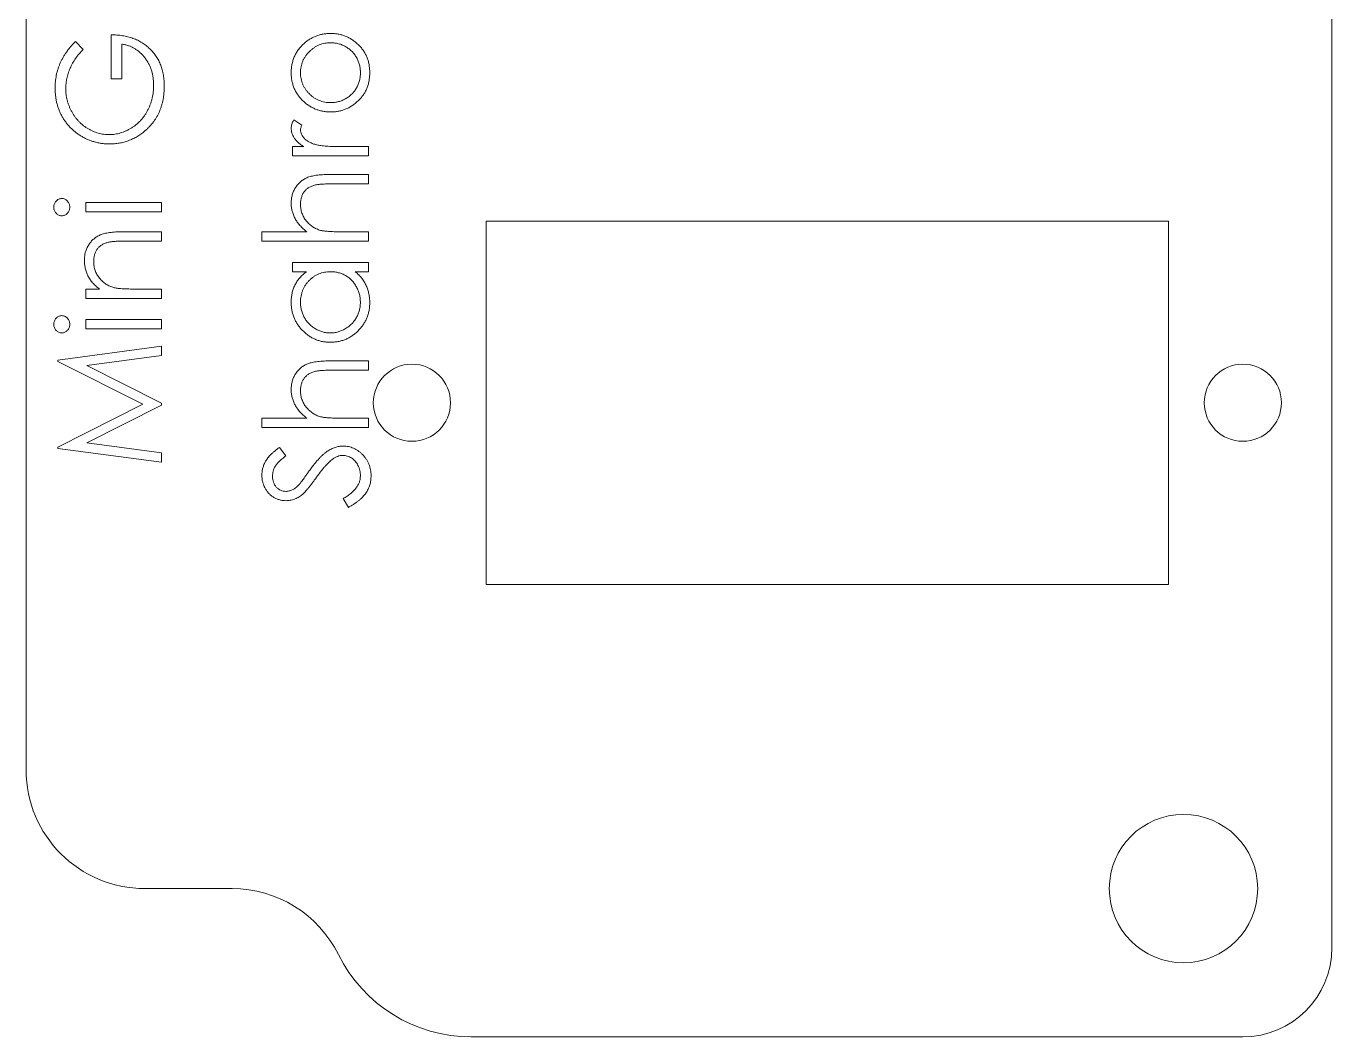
# Model space of a CAD drawing. Header units: millimetres. Extents: x -27 to 17, y -32.5 to 32.5.
# Drawn here: x -27 to 17, y -32.5 to 1.57 of the extents above; entities that cross this region are included whole.
import ezdxf

# ---------------------------------------------------------------- set-up
doc = ezdxf.new("R2010")
doc.units = ezdxf.units.MM

msp = doc.modelspace()

# ---------------------------------------------------------------- linework, layer by layer
at = {"color": 7, "linetype": 'Continuous', "lineweight": 15}
for p, q in [((17, -29.5), (17, 29.5)), ((-27, -23.5), (-27, 23.5)), ((-25.336, 1.055), (-25.081, 0.786)), ((-24.139, -0.201), (-24.139, 1.279)), ((-23.78, 0.965), (-23.78, -0.201)), ((-23.78, -0.201), (-24.139, -0.201)), ((-17.981, -1.592), (-17.709, -1.765)), ((-18.023, -2.804), (-18.023, -2.49)), ((-18.023, -2.49), (-17.647, -2.49)), ((-16.325, -2.49), (-15.466, -2.49)), ((-15.466, -2.49), (-15.466, -2.804)), ((-15.466, -2.804), (-18.023, -2.804)), ((-16.772, -3.432), (-15.466, -3.432)), ((-15.466, -3.432), (-15.466, -3.746)), ((-15.466, -3.746), (-16.669, -3.746)), ((-24.991, -4.688), (-24.991, -4.374)), ((-24.991, -4.374), (-22.434, -4.374)), ((-22.434, -4.374), (-22.434, -4.688)), ((-22.434, -4.688), (-24.991, -4.688)), ((-11.5, -5), (-11.5, -17.25)), ((11.5, -5), (-11.5, -5)), ((11.5, -17.25), (11.5, -5)), ((-23.74, -5.362), (-22.434, -5.362)), ((-22.434, -5.676), (-23.637, -5.676)), ((-22.434, -5.362), (-22.434, -5.676)), ((-19.056, -5.676), (-19.056, -5.362)), ((-19.056, -5.362), (-17.54, -5.362)), ((-15.466, -5.676), (-19.056, -5.676)), ((-16.391, -5.362), (-15.466, -5.362)), ((-15.466, -5.362), (-15.466, -5.676)), ((-18.023, -6.394), (-15.466, -6.394)), ((-18.023, -6.708), (-18.023, -6.394)), ((-15.466, -6.394), (-15.466, -6.708)), ((-17.55, -6.708), (-18.023, -6.708)), ((-15.466, -6.708), (-15.908, -6.708)), ((-24.991, -7.605), (-24.991, -7.291)), ((-24.991, -7.291), (-24.53, -7.291)), ((-23.359, -7.291), (-22.434, -7.291)), ((-22.434, -7.291), (-22.434, -7.605)), ((-22.434, -7.605), (-24.991, -7.605)), ((-24.991, -8.323), (-22.434, -8.323)), ((-24.991, -8.637), (-24.991, -8.323)), ((-22.434, -8.323), (-22.434, -8.637)), ((-22.434, -8.637), (-24.991, -8.637)), ((-25.934, -9.685), (-22.434, -9.221)), ((-22.434, -9.221), (-22.434, -9.536)), ((-22.434, -9.536), (-24.952, -9.871)), ((-25.934, -9.731), (-25.934, -9.685)), ((-23.062, -11.172), (-25.934, -9.731)), ((-24.952, -9.871), (-22.434, -11.135)), ((-16.772, -9.714), (-15.466, -9.714)), ((-15.466, -10.028), (-16.669, -10.028)), ((-15.466, -9.714), (-15.466, -10.028)), ((-25.934, -12.617), (-23.062, -11.172)), ((-22.434, -11.205), (-24.958, -12.474)), ((-22.434, -11.135), (-22.434, -11.205)), ((-19.056, -11.958), (-19.056, -11.644)), ((-19.056, -11.644), (-17.54, -11.644)), ((-16.391, -11.644), (-15.466, -11.644)), ((-15.466, -11.644), (-15.466, -11.958)), ((-15.466, -11.958), (-19.056, -11.958)), ((-25.934, -12.662), (-25.934, -12.617)), ((-22.434, -13.124), (-25.934, -12.662)), ((-24.958, -12.474), (-22.434, -12.808)), ((-18.463, -12.631), (-18.248, -12.915)), ((-22.434, -12.808), (-22.434, -13.124)), ((-16.141, -14.65), (-16.318, -14.354)), ((-11.5, -17.25), (11.5, -17.25)), ((-23, -27.5), (-20.062, -27.5)), ((-12, -32.5), (14, -32.5))]:
    msp.add_line(p, q, dxfattribs=at)
for centre, radius in [((-14, -11.125), 1.3), ((14, -11.125), 1.3), ((12, -27.5), 2.5)]:
    msp.add_circle(centre, radius, dxfattribs=at)
for centre, radius, start, end in [((-23, -23.5), 4, 180, 270), ((-20.062, -31.5), 4, 26.3878, 90), ((-12, -27.5), 5, 206.3878, 270), ((14, -29.5), 3, 270, 0)]:
    msp.add_arc(centre, radius, start, end, dxfattribs=at)
for points, knots in [([(-17.647, 0.974), (-17.615, 1.002), (-17.551, 1.057), (-17.448, 1.128), (-17.34, 1.189), (-17.228, 1.239), (-17.112, 1.277), (-16.991, 1.305), (-16.866, 1.321), (-16.781, 1.323), (-16.738, 1.324)], [0, 0, 0, 0, 0.128157, 0.253834, 0.376506, 0.498534, 0.621368, 0.744565, 0.870634, 1, 1, 1, 1]), ([(-16.738, 1.324), (-16.694, 1.323), (-16.609, 1.321), (-16.483, 1.303), (-16.361, 1.275), (-16.243, 1.234), (-16.129, 1.181), (-16.019, 1.117), (-15.914, 1.042), (-15.814, 0.956), (-15.722, 0.861), (-15.642, 0.757), (-15.573, 0.648), (-15.517, 0.532), (-15.474, 0.409), (-15.443, 0.279), (-15.425, 0.143), (-15.422, 0.05), (-15.421, 0.002)], [0, 0, 0, 0, 0.062416, 0.123337, 0.183265, 0.243172, 0.302898, 0.363774, 0.425605, 0.489659, 0.553785, 0.616222, 0.677854, 0.739517, 0.802097, 0.865866, 0.931508, 1, 1, 1, 1]), ([(-26.023, -0.518), (-26.023, -0.481), (-26.022, -0.409), (-26.014, -0.302), (-26.001, -0.197), (-25.984, -0.093), (-25.96, 0.008), (-25.932, 0.109), (-25.9, 0.208), (-25.861, 0.305), (-25.816, 0.401), (-25.767, 0.497), (-25.71, 0.592), (-25.648, 0.686), (-25.579, 0.78), (-25.504, 0.872), (-25.423, 0.965), (-25.366, 1.025), (-25.336, 1.055)], [0, 0, 0, 0, 0.061617, 0.122179, 0.182216, 0.241864, 0.30096, 0.359969, 0.419033, 0.478069, 0.537993, 0.59896, 0.661321, 0.725248, 0.79122, 0.858746, 0.928318, 1, 1, 1, 1]), ([(-24.139, 1.279), (-24.072, 1.278), (-23.941, 1.274), (-23.75, 1.251), (-23.57, 1.213), (-23.4, 1.162), (-23.24, 1.095), (-23.092, 1.013), (-22.954, 0.916), (-22.827, 0.807), (-22.714, 0.684), (-22.614, 0.551), (-22.53, 0.407), (-22.462, 0.254), (-22.409, 0.091), (-22.371, -0.082), (-22.348, -0.265), (-22.345, -0.39), (-22.344, -0.454)], [0, 0, 0, 0, 0.071272, 0.139493, 0.204635, 0.267406, 0.328446, 0.388397, 0.447734, 0.507392, 0.566768, 0.625478, 0.684067, 0.743248, 0.804033, 0.866499, 0.931723, 1, 1, 1, 1]), ([(-22.703, -0.427), (-22.704, -0.382), (-22.706, -0.293), (-22.72, -0.162), (-22.743, -0.036), (-22.776, 0.084), (-22.818, 0.2), (-22.87, 0.309), (-22.932, 0.413), (-23.001, 0.512), (-23.079, 0.602), (-23.162, 0.685), (-23.251, 0.756), (-23.346, 0.819), (-23.446, 0.87), (-23.552, 0.913), (-23.664, 0.945), (-23.741, 0.959), (-23.78, 0.965)], [0, 0, 0, 0, 0.070637, 0.138708, 0.204939, 0.269469, 0.332671, 0.395498, 0.457967, 0.520867, 0.583068, 0.643278, 0.702549, 0.760882, 0.819471, 0.878256, 0.938485, 1, 1, 1, 1]), ([(-18.068, 0.002), (-18.067, 0.05), (-18.065, 0.144), (-18.044, 0.282), (-18.011, 0.413), (-17.966, 0.539), (-17.905, 0.658), (-17.833, 0.77), (-17.747, 0.877), (-17.681, 0.941), (-17.647, 0.974)], [0, 0, 0, 0, 0.131751, 0.258332, 0.382134, 0.503804, 0.624693, 0.746871, 0.871514, 1, 1, 1, 1]), ([(-16.736, 1.01), (-16.77, 1.009), (-16.838, 1.007), (-16.939, 0.993), (-17.035, 0.97), (-17.128, 0.937), (-17.216, 0.895), (-17.3, 0.843), (-17.382, 0.782), (-17.457, 0.712), (-17.527, 0.637), (-17.588, 0.557), (-17.639, 0.473), (-17.682, 0.386), (-17.714, 0.294), (-17.737, 0.199), (-17.751, 0.101), (-17.753, 0.034), (-17.754, 0.001)], [0, 0, 0, 0, 0.065186, 0.128276, 0.190274, 0.251358, 0.312756, 0.374782, 0.437959, 0.503038, 0.568117, 0.630943, 0.692363, 0.752969, 0.813638, 0.874353, 0.936572, 1, 1, 1, 1]), ([(-15.735, 0.001), (-15.736, 0.046), (-15.739, 0.135), (-15.765, 0.266), (-15.805, 0.39), (-15.861, 0.509), (-15.932, 0.618), (-16.016, 0.718), (-16.116, 0.803), (-16.226, 0.877), (-16.345, 0.936), (-16.471, 0.979), (-16.602, 1.005), (-16.691, 1.009), (-16.736, 1.01)], [0, 0, 0, 0, 0.085606, 0.168983, 0.250908, 0.333708, 0.416005, 0.49766, 0.579893, 0.663902, 0.748466, 0.831791, 0.915252, 1, 1, 1, 1]), ([(-25.081, 0.786), (-25.127, 0.737), (-25.218, 0.641), (-25.335, 0.484), (-25.437, 0.32), (-25.519, 0.151), (-25.583, -0.021), (-25.63, -0.192), (-25.659, -0.361), (-25.663, -0.473), (-25.665, -0.528)], [0, 0, 0, 0, 0.1361334, 0.2690206, 0.3987332, 0.5273056, 0.6523109, 0.771699, 0.8875041, 1, 1, 1, 1]), ([(-17.645, -0.973), (-17.679, -0.94), (-17.746, -0.876), (-17.831, -0.769), (-17.905, -0.656), (-17.965, -0.537), (-18.011, -0.411), (-18.044, -0.279), (-18.065, -0.141), (-18.067, -0.046), (-18.068, 0.002)], [0, 0, 0, 0, 0.128498, 0.252713, 0.374819, 0.496436, 0.617911, 0.741288, 0.8687, 1, 1, 1, 1]), ([(-17.754, 0.001), (-17.753, -0.033), (-17.751, -0.1), (-17.737, -0.199), (-17.714, -0.294), (-17.681, -0.385), (-17.639, -0.473), (-17.588, -0.557), (-17.527, -0.637), (-17.457, -0.713), (-17.382, -0.782), (-17.301, -0.842), (-17.216, -0.894), (-17.128, -0.936), (-17.035, -0.969), (-16.939, -0.992), (-16.838, -1.006), (-16.77, -1.008), (-16.736, -1.009)], [0, 0, 0, 0, 0.063847, 0.126046, 0.187169, 0.247404, 0.308386, 0.369786, 0.432592, 0.49765, 0.562411, 0.625569, 0.687345, 0.748723, 0.809788, 0.871765, 0.934835, 1, 1, 1, 1]), ([(-15.421, 0.002), (-15.422, -0.046), (-15.425, -0.139), (-15.443, -0.276), (-15.474, -0.406), (-15.518, -0.529), (-15.573, -0.646), (-15.642, -0.756), (-15.722, -0.859), (-15.814, -0.954), (-15.914, -1.04), (-16.019, -1.116), (-16.129, -1.18), (-16.243, -1.232), (-16.361, -1.273), (-16.483, -1.302), (-16.609, -1.32), (-16.694, -1.322), (-16.738, -1.323)], [0, 0, 0, 0, 0.0687423, 0.1346352, 0.1983242, 0.260825, 0.3227136, 0.3845545, 0.4469129, 0.5109576, 0.5749307, 0.6366845, 0.6974831, 0.7571338, 0.8169657, 0.8768184, 0.9376626, 1, 1, 1, 1]), ([(-16.736, -1.009), (-16.691, -1.007), (-16.602, -1.004), (-16.471, -0.978), (-16.346, -0.935), (-16.226, -0.876), (-16.115, -0.803), (-16.017, -0.716), (-15.931, -0.618), (-15.861, -0.508), (-15.805, -0.39), (-15.765, -0.265), (-15.739, -0.134), (-15.736, -0.045), (-15.735, 0.001)], [0, 0, 0, 0, 0.084733, 0.168179, 0.251488, 0.335841, 0.419834, 0.502345, 0.583649, 0.665931, 0.748717, 0.831047, 0.91441, 1, 1, 1, 1]), ([(-24.199, -2.086), (-24.167, -2.085), (-24.102, -2.084), (-24.006, -2.074), (-23.911, -2.056), (-23.818, -2.032), (-23.726, -2.002), (-23.635, -1.965), (-23.545, -1.92), (-23.457, -1.869), (-23.371, -1.813), (-23.29, -1.751), (-23.214, -1.683), (-23.142, -1.61), (-23.075, -1.533), (-23.013, -1.449), (-22.956, -1.361), (-22.903, -1.268), (-22.856, -1.171), (-22.815, -1.072), (-22.78, -0.97), (-22.752, -0.866), (-22.73, -0.759), (-22.715, -0.65), (-22.704, -0.539), (-22.703, -0.465), (-22.703, -0.427)], [0, 0, 0, 0, 0.0389965, 0.0778864, 0.1166583, 0.1554251, 0.1943612, 0.2340066, 0.2742946, 0.3154172, 0.3567719, 0.3980609, 0.4388671, 0.4798031, 0.5212464, 0.5628155, 0.6052692, 0.6483883, 0.6917094, 0.7351335, 0.7783561, 0.8216505, 0.8655159, 0.9097263, 0.9545199, 1, 1, 1, 1]), ([(-24.185, -2.4), (-24.226, -2.399), (-24.308, -2.398), (-24.43, -2.386), (-24.549, -2.367), (-24.666, -2.34), (-24.781, -2.306), (-24.894, -2.264), (-25.004, -2.214), (-25.112, -2.156), (-25.216, -2.092), (-25.315, -2.023), (-25.407, -1.947), (-25.494, -1.865), (-25.575, -1.778), (-25.65, -1.685), (-25.72, -1.587), (-25.783, -1.483), (-25.839, -1.375), (-25.889, -1.263), (-25.93, -1.147), (-25.965, -1.028), (-25.991, -0.905), (-26.009, -0.779), (-26.022, -0.65), (-26.023, -0.562), (-26.023, -0.518)], [0, 0, 0, 0, 0.0420399, 0.0835454, 0.1246445, 0.1653049, 0.2061731, 0.2469735, 0.2883325, 0.3299903, 0.3718017, 0.4127423, 0.4534644, 0.4938329, 0.5343754, 0.5749467, 0.6158874, 0.6572457, 0.6990032, 0.7404833, 0.7823227, 0.8245655, 0.8670397, 0.9104985, 0.9546187, 1, 1, 1, 1]), ([(-25.665, -0.528), (-25.664, -0.562), (-25.663, -0.63), (-25.653, -0.73), (-25.638, -0.83), (-25.616, -0.928), (-25.588, -1.025), (-25.553, -1.121), (-25.512, -1.216), (-25.466, -1.309), (-25.414, -1.398), (-25.357, -1.483), (-25.296, -1.563), (-25.23, -1.638), (-25.16, -1.707), (-25.086, -1.771), (-25.007, -1.831), (-24.923, -1.883), (-24.837, -1.931), (-24.75, -1.972), (-24.661, -2.008), (-24.571, -2.035), (-24.48, -2.058), (-24.387, -2.074), (-24.294, -2.084), (-24.231, -2.085), (-24.199, -2.086)], [0, 0, 0, 0, 0.0428396, 0.0855681, 0.1277139, 0.170062, 0.2127793, 0.255472, 0.2988659, 0.3428477, 0.3865131, 0.4295162, 0.4718685, 0.51371, 0.5550609, 0.5965128, 0.6378595, 0.67956, 0.7210677, 0.76189, 0.8019248, 0.8418122, 0.8810649, 0.9206362, 0.9601027, 1, 1, 1, 1]), ([(-22.344, -0.454), (-22.345, -0.494), (-22.346, -0.572), (-22.354, -0.687), (-22.366, -0.799), (-22.384, -0.908), (-22.407, -1.014), (-22.436, -1.116), (-22.47, -1.216), (-22.508, -1.313), (-22.553, -1.406), (-22.602, -1.496), (-22.656, -1.583), (-22.716, -1.667), (-22.78, -1.748), (-22.85, -1.826), (-22.926, -1.901), (-22.979, -1.947), (-23.006, -1.971)], [0, 0, 0, 0, 0.069237, 0.136557, 0.202094, 0.266464, 0.329769, 0.391879, 0.453271, 0.514115, 0.57439, 0.634142, 0.693923, 0.754152, 0.81447, 0.875661, 0.937348, 1, 1, 1, 1]), ([(-16.738, -1.323), (-16.78, -1.322), (-16.865, -1.32), (-16.99, -1.303), (-17.111, -1.276), (-17.226, -1.237), (-17.338, -1.188), (-17.446, -1.127), (-17.549, -1.056), (-17.613, -1), (-17.645, -0.973)], [0, 0, 0, 0, 0.128922, 0.255244, 0.378688, 0.500432, 0.622705, 0.746235, 0.871586, 1, 1, 1, 1]), ([(-18.068, -1.866), (-18.067, -1.844), (-18.065, -1.799), (-18.048, -1.731), (-18.02, -1.661), (-17.994, -1.616), (-17.981, -1.592)], [0, 0, 0, 0, 0.225278, 0.463523, 0.720324, 1, 1, 1, 1]), ([(-23.006, -1.971), (-23.049, -2.005), (-23.133, -2.073), (-23.269, -2.16), (-23.409, -2.235), (-23.555, -2.295), (-23.705, -2.342), (-23.861, -2.376), (-24.022, -2.396), (-24.13, -2.399), (-24.185, -2.4)], [0, 0, 0, 0, 0.127896, 0.253668, 0.376738, 0.499344, 0.621999, 0.745699, 0.871345, 1, 1, 1, 1]), ([(-17.647, -2.49), (-17.682, -2.467), (-17.749, -2.422), (-17.838, -2.348), (-17.912, -2.273), (-17.97, -2.195), (-18.014, -2.115), (-18.045, -2.033), (-18.065, -1.95), (-18.067, -1.894), (-18.068, -1.866)], [0, 0, 0, 0, 0.160011, 0.306021, 0.438854, 0.560992, 0.675734, 0.786178, 0.892874, 1, 1, 1, 1]), ([(-17.709, -1.765), (-17.715, -1.78), (-17.728, -1.809), (-17.743, -1.851), (-17.752, -1.889), (-17.754, -1.914), (-17.754, -1.925)], [0, 0, 0, 0, 0.295139, 0.56023, 0.794983, 1, 1, 1, 1]), ([(-17.754, -1.925), (-17.753, -1.951), (-17.749, -2.002), (-17.722, -2.077), (-17.68, -2.151), (-17.631, -2.209), (-17.585, -2.254), (-17.544, -2.286), (-17.498, -2.315), (-17.448, -2.344), (-17.394, -2.37), (-17.334, -2.393), (-17.27, -2.415), (-17.226, -2.427), (-17.203, -2.434)], [0, 0, 0, 0, 0.093777, 0.191278, 0.294662, 0.409747, 0.471345, 0.53582, 0.603222, 0.674199, 0.748603, 0.828338, 0.912068, 1, 1, 1, 1]), ([(-17.203, -2.434), (-17.183, -2.438), (-17.138, -2.449), (-17.062, -2.459), (-16.973, -2.469), (-16.871, -2.476), (-16.754, -2.483), (-16.623, -2.487), (-16.479, -2.49), (-16.378, -2.49), (-16.325, -2.49)], [0, 0, 0, 0, 0.070855, 0.157726, 0.258598, 0.375889, 0.508164, 0.657032, 0.820176, 1, 1, 1, 1]), ([(-18.068, -4.388), (-18.067, -4.341), (-18.063, -4.248), (-18.035, -4.114), (-17.99, -3.987), (-17.927, -3.871), (-17.848, -3.766), (-17.757, -3.674), (-17.652, -3.597), (-17.555, -3.546), (-17.468, -3.512), (-17.394, -3.491), (-17.311, -3.473), (-17.22, -3.457), (-17.12, -3.447), (-17.012, -3.438), (-16.895, -3.432), (-16.814, -3.432), (-16.772, -3.432)], [0, 0, 0, 0, 0.077236, 0.151245, 0.22342, 0.29547, 0.3669, 0.43705, 0.506651, 0.577825, 0.615876, 0.658016, 0.703748, 0.754057, 0.808962, 0.867901, 0.931695, 1, 1, 1, 1]), ([(-17.251, -3.783), (-17.291, -3.794), (-17.367, -3.816), (-17.47, -3.868), (-17.559, -3.931), (-17.631, -4.009), (-17.687, -4.099), (-17.726, -4.203), (-17.751, -4.319), (-17.753, -4.401), (-17.754, -4.444)], [0, 0, 0, 0, 0.136267, 0.26128, 0.379595, 0.494345, 0.60984, 0.729869, 0.859203, 1, 1, 1, 1]), ([(-16.669, -3.746), (-16.704, -3.746), (-16.77, -3.747), (-16.866, -3.748), (-16.952, -3.751), (-17.029, -3.755), (-17.098, -3.759), (-17.157, -3.766), (-17.207, -3.773), (-17.237, -3.78), (-17.251, -3.783)], [0, 0, 0, 0, 0.1788668, 0.3421418, 0.4898716, 0.6221143, 0.7400553, 0.8414678, 0.928901, 1, 1, 1, 1]), ([(-26.068, -4.533), (-26.067, -4.513), (-26.066, -4.475), (-26.051, -4.42), (-26.025, -4.37), (-25.99, -4.325), (-25.95, -4.287), (-25.903, -4.26), (-25.851, -4.243), (-25.816, -4.241), (-25.798, -4.24)], [0, 0, 0, 0, 0.131899, 0.258284, 0.384341, 0.51198, 0.638632, 0.75923, 0.877412, 1, 1, 1, 1]), ([(-25.798, -4.24), (-25.78, -4.241), (-25.745, -4.243), (-25.695, -4.26), (-25.648, -4.287), (-25.608, -4.325), (-25.573, -4.37), (-25.548, -4.42), (-25.533, -4.475), (-25.531, -4.513), (-25.53, -4.533)], [0, 0, 0, 0, 0.1201621, 0.2375463, 0.3574971, 0.4849171, 0.6133293, 0.7401504, 0.8673013, 1, 1, 1, 1]), ([(-17.54, -5.362), (-17.583, -5.328), (-17.665, -5.262), (-17.772, -5.152), (-17.864, -5.038), (-17.939, -4.918), (-17.998, -4.793), (-18.038, -4.662), (-18.064, -4.527), (-18.067, -4.435), (-18.068, -4.388)], [0, 0, 0, 0, 0.140704, 0.273958, 0.400629, 0.522804, 0.641767, 0.760002, 0.878421, 1, 1, 1, 1]), ([(-25.798, -4.823), (-25.816, -4.822), (-25.851, -4.82), (-25.903, -4.803), (-25.95, -4.776), (-25.991, -4.738), (-26.025, -4.694), (-26.05, -4.644), (-26.066, -4.59), (-26.067, -4.552), (-26.068, -4.533)], [0, 0, 0, 0, 0.1232899, 0.2421491, 0.3634375, 0.4897454, 0.6181148, 0.7448938, 0.8689323, 1, 1, 1, 1]), ([(-25.53, -4.533), (-25.531, -4.552), (-25.532, -4.59), (-25.548, -4.644), (-25.573, -4.694), (-25.608, -4.738), (-25.649, -4.776), (-25.695, -4.803), (-25.745, -4.82), (-25.78, -4.822), (-25.798, -4.823)], [0, 0, 0, 0, 0.131867, 0.256661, 0.384213, 0.513365, 0.640443, 0.761085, 0.879146, 1, 1, 1, 1]), ([(-17.754, -4.444), (-17.754, -4.469), (-17.753, -4.519), (-17.743, -4.593), (-17.728, -4.665), (-17.706, -4.735), (-17.679, -4.803), (-17.646, -4.869), (-17.605, -4.933), (-17.56, -4.994), (-17.51, -5.052), (-17.457, -5.105), (-17.401, -5.152), (-17.342, -5.195), (-17.28, -5.233), (-17.215, -5.265), (-17.147, -5.293), (-17.1, -5.306), (-17.077, -5.313)], [0, 0, 0, 0, 0.064023, 0.1267, 0.189094, 0.250549, 0.312483, 0.374212, 0.437823, 0.502633, 0.567724, 0.630558, 0.692757, 0.754256, 0.815111, 0.876045, 0.937979, 1, 1, 1, 1]), ([(-25.036, -6.318), (-25.035, -6.271), (-25.031, -6.178), (-25.003, -6.043), (-24.958, -5.917), (-24.895, -5.8), (-24.816, -5.695), (-24.725, -5.603), (-24.62, -5.526), (-24.522, -5.475), (-24.435, -5.442), (-24.361, -5.42), (-24.278, -5.403), (-24.187, -5.387), (-24.087, -5.376), (-23.979, -5.368), (-23.862, -5.362), (-23.782, -5.362), (-23.74, -5.362)], [0, 0, 0, 0, 0.07724, 0.151254, 0.223434, 0.295488, 0.366922, 0.437076, 0.506681, 0.578197, 0.616607, 0.658384, 0.704491, 0.754803, 0.809332, 0.868275, 0.932073, 1, 1, 1, 1]), ([(-24.219, -5.713), (-24.259, -5.723), (-24.335, -5.744), (-24.438, -5.795), (-24.527, -5.858), (-24.599, -5.936), (-24.655, -6.027), (-24.694, -6.132), (-24.719, -6.248), (-24.721, -6.33), (-24.722, -6.373)], [0, 0, 0, 0, 0.135529, 0.2601576, 0.3784326, 0.4931422, 0.6092537, 0.7299622, 0.8592515, 1, 1, 1, 1]), ([(-23.637, -5.676), (-23.672, -5.676), (-23.738, -5.676), (-23.834, -5.677), (-23.92, -5.68), (-23.997, -5.684), (-24.066, -5.69), (-24.125, -5.696), (-24.175, -5.703), (-24.205, -5.71), (-24.219, -5.713)], [0, 0, 0, 0, 0.17885, 0.34211, 0.489827, 0.622057, 0.740079, 0.841482, 0.928908, 1, 1, 1, 1]), ([(-17.077, -5.313), (-17.06, -5.317), (-17.023, -5.326), (-16.962, -5.335), (-16.891, -5.343), (-16.81, -5.35), (-16.719, -5.355), (-16.618, -5.359), (-16.508, -5.361), (-16.431, -5.361), (-16.391, -5.362)], [0, 0, 0, 0, 0.075999, 0.165611, 0.269045, 0.387448, 0.518827, 0.665394, 0.825083, 1, 1, 1, 1]), ([(-24.53, -7.291), (-24.572, -7.258), (-24.653, -7.193), (-24.759, -7.084), (-24.848, -6.97), (-24.918, -6.849), (-24.971, -6.724), (-25.009, -6.593), (-25.032, -6.457), (-25.035, -6.365), (-25.036, -6.318)], [0, 0, 0, 0, 0.140984, 0.273154, 0.398955, 0.519903, 0.63809, 0.756575, 0.876853, 1, 1, 1, 1]), ([(-24.722, -6.373), (-24.722, -6.398), (-24.721, -6.448), (-24.711, -6.522), (-24.696, -6.594), (-24.674, -6.664), (-24.647, -6.732), (-24.614, -6.799), (-24.573, -6.862), (-24.528, -6.924), (-24.478, -6.981), (-24.425, -7.034), (-24.369, -7.082), (-24.31, -7.125), (-24.248, -7.162), (-24.183, -7.195), (-24.115, -7.222), (-24.068, -7.236), (-24.045, -7.243)], [0, 0, 0, 0, 0.063989, 0.126633, 0.188994, 0.250417, 0.312317, 0.374543, 0.43812, 0.502896, 0.567953, 0.630753, 0.69292, 0.754386, 0.815209, 0.876111, 0.938012, 1, 1, 1, 1]), ([(-18.068, -7.743), (-18.067, -7.69), (-18.064, -7.588), (-18.041, -7.438), (-18.001, -7.297), (-17.947, -7.162), (-17.874, -7.035), (-17.785, -6.916), (-17.676, -6.806), (-17.593, -6.741), (-17.55, -6.708)], [0, 0, 0, 0, 0.129876, 0.254681, 0.376055, 0.495308, 0.61515, 0.738121, 0.865633, 1, 1, 1, 1]), ([(-16.739, -6.708), (-16.774, -6.709), (-16.844, -6.711), (-16.946, -6.725), (-17.044, -6.748), (-17.137, -6.78), (-17.226, -6.823), (-17.31, -6.874), (-17.39, -6.935), (-17.464, -7.005), (-17.532, -7.081), (-17.592, -7.161), (-17.642, -7.247), (-17.683, -7.337), (-17.716, -7.431), (-17.737, -7.53), (-17.752, -7.633), (-17.754, -7.703), (-17.754, -7.738)], [0, 0, 0, 0, 0.065634, 0.129188, 0.191219, 0.251913, 0.312507, 0.373494, 0.435152, 0.498741, 0.562095, 0.624187, 0.685476, 0.746097, 0.807612, 0.869967, 0.933951, 1, 1, 1, 1]), ([(-15.735, -7.741), (-15.737, -7.696), (-15.74, -7.605), (-15.765, -7.472), (-15.808, -7.343), (-15.866, -7.219), (-15.937, -7.103), (-16.021, -7), (-16.118, -6.912), (-16.226, -6.838), (-16.344, -6.78), (-16.469, -6.737), (-16.602, -6.713), (-16.693, -6.709), (-16.739, -6.708)], [0, 0, 0, 0, 0.084823, 0.168704, 0.252748, 0.338456, 0.42334, 0.505813, 0.586129, 0.667469, 0.748852, 0.830411, 0.913435, 1, 1, 1, 1]), ([(-15.908, -6.708), (-15.868, -6.743), (-15.79, -6.813), (-15.687, -6.927), (-15.604, -7.05), (-15.535, -7.179), (-15.484, -7.314), (-15.448, -7.455), (-15.424, -7.601), (-15.422, -7.702), (-15.421, -7.752)], [0, 0, 0, 0, 0.134291, 0.26246, 0.386305, 0.507193, 0.627322, 0.748159, 0.872377, 1, 1, 1, 1]), ([(-24.045, -7.243), (-24.028, -7.247), (-23.99, -7.255), (-23.928, -7.264), (-23.857, -7.273), (-23.776, -7.28), (-23.686, -7.284), (-23.585, -7.289), (-23.475, -7.291), (-23.398, -7.291), (-23.359, -7.291)], [0, 0, 0, 0, 0.076995, 0.167615, 0.271052, 0.38946, 0.520843, 0.666399, 0.826094, 1, 1, 1, 1]), ([(-16.752, -9.086), (-16.796, -9.085), (-16.884, -9.082), (-17.013, -9.064), (-17.138, -9.033), (-17.257, -8.989), (-17.372, -8.933), (-17.481, -8.865), (-17.586, -8.785), (-17.683, -8.693), (-17.774, -8.593), (-17.852, -8.486), (-17.92, -8.375), (-17.973, -8.258), (-18.017, -8.136), (-18.047, -8.009), (-18.064, -7.877), (-18.067, -7.788), (-18.068, -7.743)], [0, 0, 0, 0, 0.063775, 0.126079, 0.186904, 0.247574, 0.308003, 0.369132, 0.432033, 0.496791, 0.561611, 0.624914, 0.686726, 0.748079, 0.809582, 0.871631, 0.934886, 1, 1, 1, 1]), ([(-17.754, -7.738), (-17.753, -7.784), (-17.749, -7.875), (-17.724, -8.008), (-17.682, -8.135), (-17.625, -8.256), (-17.552, -8.368), (-17.466, -8.47), (-17.365, -8.559), (-17.254, -8.635), (-17.134, -8.696), (-17.008, -8.739), (-16.879, -8.767), (-16.792, -8.77), (-16.748, -8.772)], [0, 0, 0, 0, 0.0859276, 0.1696074, 0.2524963, 0.3362721, 0.4197767, 0.5020302, 0.5851025, 0.6698193, 0.7541647, 0.8366448, 0.918003, 1, 1, 1, 1]), ([(-15.421, -7.752), (-15.422, -7.798), (-15.425, -7.887), (-15.443, -8.018), (-15.473, -8.144), (-15.515, -8.265), (-15.571, -8.381), (-15.637, -8.492), (-15.717, -8.598), (-15.807, -8.697), (-15.906, -8.788), (-16.011, -8.868), (-16.122, -8.935), (-16.237, -8.991), (-16.359, -9.034), (-16.485, -9.064), (-16.617, -9.082), (-16.706, -9.085), (-16.752, -9.086)], [0, 0, 0, 0, 0.06462, 0.127433, 0.189004, 0.24993, 0.310668, 0.372329, 0.434939, 0.499576, 0.564191, 0.626735, 0.688109, 0.749294, 0.810331, 0.871901, 0.935046, 1, 1, 1, 1]), ([(-16.748, -8.772), (-16.705, -8.77), (-16.618, -8.766), (-16.489, -8.74), (-16.363, -8.694), (-16.242, -8.633), (-16.13, -8.556), (-16.027, -8.468), (-15.94, -8.366), (-15.867, -8.253), (-15.807, -8.132), (-15.766, -8.005), (-15.74, -7.875), (-15.737, -7.786), (-15.735, -7.741)], [0, 0, 0, 0, 0.0815962, 0.1628725, 0.2450918, 0.3304224, 0.4161158, 0.4998514, 0.5830133, 0.66713, 0.7512911, 0.8337709, 0.9162495, 1, 1, 1, 1]), ([(-26.068, -8.482), (-26.067, -8.462), (-26.066, -8.424), (-26.051, -8.369), (-26.025, -8.318), (-25.99, -8.274), (-25.95, -8.236), (-25.903, -8.209), (-25.851, -8.192), (-25.816, -8.19), (-25.798, -8.188)], [0, 0, 0, 0, 0.131899, 0.258284, 0.384341, 0.51198, 0.638632, 0.75923, 0.877412, 1, 1, 1, 1]), ([(-25.798, -8.188), (-25.78, -8.19), (-25.745, -8.192), (-25.695, -8.209), (-25.648, -8.236), (-25.608, -8.274), (-25.573, -8.318), (-25.548, -8.369), (-25.533, -8.424), (-25.531, -8.462), (-25.53, -8.482)], [0, 0, 0, 0, 0.120162, 0.237546, 0.357497, 0.484917, 0.613329, 0.74015, 0.867301, 1, 1, 1, 1]), ([(-25.798, -8.772), (-25.816, -8.771), (-25.851, -8.769), (-25.903, -8.752), (-25.95, -8.725), (-25.991, -8.687), (-26.025, -8.643), (-26.05, -8.593), (-26.066, -8.538), (-26.067, -8.501), (-26.068, -8.482)], [0, 0, 0, 0, 0.12329, 0.242149, 0.363437, 0.489745, 0.618115, 0.744894, 0.868932, 1, 1, 1, 1]), ([(-25.53, -8.482), (-25.531, -8.501), (-25.532, -8.538), (-25.548, -8.593), (-25.573, -8.643), (-25.608, -8.687), (-25.649, -8.724), (-25.695, -8.752), (-25.745, -8.769), (-25.78, -8.771), (-25.798, -8.772)], [0, 0, 0, 0, 0.131867, 0.256661, 0.384213, 0.513365, 0.640443, 0.761085, 0.879146, 1, 1, 1, 1]), ([(-18.068, -10.67), (-18.067, -10.623), (-18.063, -10.53), (-18.035, -10.396), (-17.99, -10.269), (-17.927, -10.153), (-17.848, -10.048), (-17.757, -9.956), (-17.652, -9.879), (-17.555, -9.828), (-17.468, -9.794), (-17.394, -9.773), (-17.311, -9.755), (-17.22, -9.739), (-17.12, -9.729), (-17.012, -9.72), (-16.895, -9.714), (-16.814, -9.714), (-16.772, -9.714)], [0, 0, 0, 0, 0.077236, 0.151245, 0.22342, 0.29547, 0.3669, 0.43705, 0.506651, 0.577825, 0.615876, 0.658016, 0.703748, 0.754057, 0.808962, 0.867901, 0.931695, 1, 1, 1, 1]), ([(-17.251, -10.065), (-17.291, -10.076), (-17.367, -10.098), (-17.47, -10.15), (-17.559, -10.213), (-17.631, -10.291), (-17.687, -10.381), (-17.726, -10.485), (-17.751, -10.601), (-17.753, -10.683), (-17.754, -10.726)], [0, 0, 0, 0, 0.136267, 0.26128, 0.379595, 0.494345, 0.60984, 0.729869, 0.859203, 1, 1, 1, 1]), ([(-16.669, -10.028), (-16.704, -10.028), (-16.77, -10.029), (-16.866, -10.03), (-16.952, -10.033), (-17.029, -10.037), (-17.098, -10.042), (-17.157, -10.048), (-17.207, -10.055), (-17.237, -10.062), (-17.251, -10.065)], [0, 0, 0, 0, 0.178867, 0.342142, 0.489872, 0.622114, 0.740055, 0.841468, 0.928901, 1, 1, 1, 1]), ([(-17.54, -11.644), (-17.583, -11.61), (-17.665, -11.544), (-17.772, -11.434), (-17.864, -11.32), (-17.939, -11.2), (-17.998, -11.075), (-18.038, -10.944), (-18.064, -10.809), (-18.067, -10.717), (-18.068, -10.67)], [0, 0, 0, 0, 0.140704, 0.273958, 0.400629, 0.522804, 0.641767, 0.760002, 0.878421, 1, 1, 1, 1]), ([(-17.754, -10.726), (-17.754, -10.751), (-17.753, -10.801), (-17.743, -10.875), (-17.728, -10.947), (-17.706, -11.017), (-17.679, -11.085), (-17.646, -11.151), (-17.605, -11.215), (-17.56, -11.276), (-17.51, -11.334), (-17.457, -11.387), (-17.401, -11.434), (-17.342, -11.478), (-17.28, -11.515), (-17.215, -11.547), (-17.147, -11.575), (-17.1, -11.588), (-17.077, -11.595)], [0, 0, 0, 0, 0.064023, 0.1267, 0.189094, 0.250549, 0.312483, 0.374212, 0.437823, 0.502633, 0.567724, 0.630558, 0.692757, 0.754256, 0.815111, 0.876045, 0.937979, 1, 1, 1, 1]), ([(-17.077, -11.595), (-17.06, -11.599), (-17.023, -11.608), (-16.962, -11.617), (-16.891, -11.625), (-16.81, -11.632), (-16.719, -11.637), (-16.618, -11.641), (-16.508, -11.643), (-16.431, -11.643), (-16.391, -11.644)], [0, 0, 0, 0, 0.075999, 0.165611, 0.269045, 0.387448, 0.518827, 0.665394, 0.825083, 1, 1, 1, 1]), ([(-19.056, -13.563), (-19.054, -13.522), (-19.051, -13.44), (-19.026, -13.32), (-18.987, -13.203), (-18.94, -13.11), (-18.894, -13.037), (-18.852, -12.981), (-18.804, -12.924), (-18.748, -12.867), (-18.687, -12.809), (-18.618, -12.75), (-18.544, -12.689), (-18.49, -12.651), (-18.463, -12.631)], [0, 0, 0, 0, 0.107209, 0.213204, 0.318562, 0.426501, 0.48334, 0.543285, 0.607974, 0.677199, 0.750741, 0.828752, 0.91221, 1, 1, 1, 1]), ([(-17.453, -13.41), (-17.425, -13.372), (-17.372, -13.299), (-17.291, -13.194), (-17.213, -13.099), (-17.136, -13.014), (-17.063, -12.937), (-16.991, -12.87), (-16.922, -12.811), (-16.834, -12.747), (-16.725, -12.683), (-16.592, -12.628), (-16.458, -12.593), (-16.368, -12.588), (-16.323, -12.586)], [0, 0, 0, 0, 0.096967, 0.187763, 0.272381, 0.351302, 0.424312, 0.491882, 0.554203, 0.610843, 0.715918, 0.81455, 0.9085, 1, 1, 1, 1]), ([(-16.323, -12.586), (-16.292, -12.587), (-16.23, -12.588), (-16.138, -12.603), (-16.05, -12.625), (-15.965, -12.658), (-15.883, -12.698), (-15.804, -12.749), (-15.729, -12.809), (-15.658, -12.877), (-15.592, -12.951), (-15.534, -13.03), (-15.485, -13.113), (-15.445, -13.2), (-15.414, -13.291), (-15.392, -13.385), (-15.378, -13.484), (-15.377, -13.552), (-15.376, -13.586)], [0, 0, 0, 0, 0.061495, 0.121796, 0.180952, 0.240299, 0.299757, 0.3608, 0.423165, 0.488346, 0.553642, 0.617281, 0.680182, 0.742142, 0.804628, 0.868236, 0.933008, 1, 1, 1, 1]), ([(-18.248, -12.915), (-18.27, -12.932), (-18.312, -12.965), (-18.372, -13.015), (-18.427, -13.062), (-18.474, -13.109), (-18.517, -13.152), (-18.554, -13.194), (-18.584, -13.235), (-18.617, -13.285), (-18.649, -13.349), (-18.677, -13.429), (-18.693, -13.513), (-18.695, -13.57), (-18.697, -13.598)], [0, 0, 0, 0, 0.098449, 0.18959, 0.274128, 0.352111, 0.423687, 0.489026, 0.548936, 0.601892, 0.701259, 0.799633, 0.898566, 1, 1, 1, 1]), ([(-16.672, -13.026), (-16.692, -13.041), (-16.734, -13.074), (-16.796, -13.131), (-16.861, -13.197), (-16.929, -13.271), (-17.001, -13.355), (-17.075, -13.447), (-17.152, -13.548), (-17.203, -13.62), (-17.23, -13.657)], [0, 0, 0, 0, 0.090281, 0.189534, 0.299205, 0.418374, 0.548366, 0.688129, 0.83908, 1, 1, 1, 1]), ([(-16.328, -12.9), (-16.357, -12.901), (-16.416, -12.904), (-16.504, -12.93), (-16.59, -12.969), (-16.644, -13.006), (-16.672, -13.026)], [0, 0, 0, 0, 0.2347481, 0.4753906, 0.7285276, 1, 1, 1, 1]), ([(-15.735, -13.586), (-15.736, -13.555), (-15.738, -13.494), (-15.754, -13.404), (-15.78, -13.318), (-15.815, -13.235), (-15.859, -13.158), (-15.91, -13.09), (-15.97, -13.032), (-16.035, -12.984), (-16.105, -12.947), (-16.177, -12.919), (-16.252, -12.904), (-16.303, -12.901), (-16.328, -12.9)], [0, 0, 0, 0, 0.091295, 0.180992, 0.270379, 0.360478, 0.448694, 0.532623, 0.614316, 0.694491, 0.772638, 0.849284, 0.923941, 1, 1, 1, 1]), ([(-18.239, -14.426), (-18.276, -14.424), (-18.349, -14.422), (-18.456, -14.4), (-18.558, -14.365), (-18.655, -14.317), (-18.743, -14.255), (-18.823, -14.183), (-18.892, -14.097), (-18.951, -14.003), (-18.997, -13.9), (-19.031, -13.792), (-19.051, -13.679), (-19.054, -13.602), (-19.056, -13.563)], [0, 0, 0, 0, 0.083771, 0.165751, 0.246237, 0.327404, 0.408726, 0.48963, 0.57161, 0.655742, 0.741224, 0.826577, 0.912004, 1, 1, 1, 1]), ([(-18.697, -13.598), (-18.695, -13.635), (-18.693, -13.704), (-18.667, -13.803), (-18.628, -13.892), (-18.572, -13.969), (-18.504, -14.032), (-18.428, -14.079), (-18.343, -14.106), (-18.284, -14.11), (-18.253, -14.112)], [0, 0, 0, 0, 0.143031, 0.275822, 0.401869, 0.527875, 0.650459, 0.765964, 0.880809, 1, 1, 1, 1]), ([(-17.801, -13.881), (-17.794, -13.873), (-17.778, -13.855), (-17.752, -13.822), (-17.719, -13.778), (-17.678, -13.724), (-17.631, -13.66), (-17.578, -13.586), (-17.518, -13.502), (-17.475, -13.442), (-17.453, -13.41)], [0, 0, 0, 0, 0.052594, 0.124952, 0.218094, 0.333502, 0.468789, 0.624938, 0.801683, 1, 1, 1, 1]), ([(-16.318, -14.354), (-16.272, -14.327), (-16.184, -14.274), (-16.065, -14.186), (-15.963, -14.095), (-15.881, -14), (-15.815, -13.902), (-15.769, -13.799), (-15.74, -13.694), (-15.737, -13.622), (-15.735, -13.586)], [0, 0, 0, 0, 0.159004, 0.304646, 0.438547, 0.562322, 0.677433, 0.786897, 0.893611, 1, 1, 1, 1]), ([(-15.376, -13.586), (-15.377, -13.612), (-15.378, -13.665), (-15.387, -13.742), (-15.399, -13.819), (-15.419, -13.892), (-15.444, -13.964), (-15.474, -14.034), (-15.51, -14.103), (-15.551, -14.169), (-15.6, -14.235), (-15.655, -14.298), (-15.718, -14.36), (-15.788, -14.421), (-15.866, -14.481), (-15.951, -14.539), (-16.043, -14.596), (-16.108, -14.632), (-16.141, -14.65)], [0, 0, 0, 0, 0.057207, 0.113694, 0.169175, 0.224155, 0.278714, 0.333787, 0.389234, 0.445813, 0.503694, 0.564283, 0.627963, 0.694643, 0.765377, 0.839615, 0.917539, 1, 1, 1, 1]), ([(-18.253, -14.112), (-18.235, -14.111), (-18.197, -14.11), (-18.141, -14.1), (-18.086, -14.085), (-18.031, -14.063), (-17.976, -14.032), (-17.919, -13.992), (-17.86, -13.941), (-17.822, -13.902), (-17.801, -13.881)], [0, 0, 0, 0, 0.107282, 0.216059, 0.322956, 0.434131, 0.553424, 0.686081, 0.83426, 1, 1, 1, 1]), ([(-17.23, -13.657), (-17.256, -13.693), (-17.306, -13.764), (-17.381, -13.862), (-17.449, -13.95), (-17.511, -14.028), (-17.568, -14.094), (-17.618, -14.15), (-17.663, -14.194), (-17.693, -14.219), (-17.706, -14.23)], [0, 0, 0, 0, 0.1815353, 0.3470817, 0.4955678, 0.6283573, 0.7455197, 0.8458308, 0.9307818, 1, 1, 1, 1]), ([(-17.706, -14.23), (-17.726, -14.246), (-17.767, -14.276), (-17.83, -14.316), (-17.895, -14.35), (-17.961, -14.377), (-18.029, -14.399), (-18.098, -14.415), (-18.168, -14.424), (-18.215, -14.425), (-18.239, -14.426)], [0, 0, 0, 0, 0.133502, 0.26255, 0.388252, 0.511531, 0.633734, 0.755402, 0.877557, 1, 1, 1, 1])]:
    msp.add_open_spline(points, degree=3, knots=knots, dxfattribs=at)

doc.saveas('drawing.dxf')
